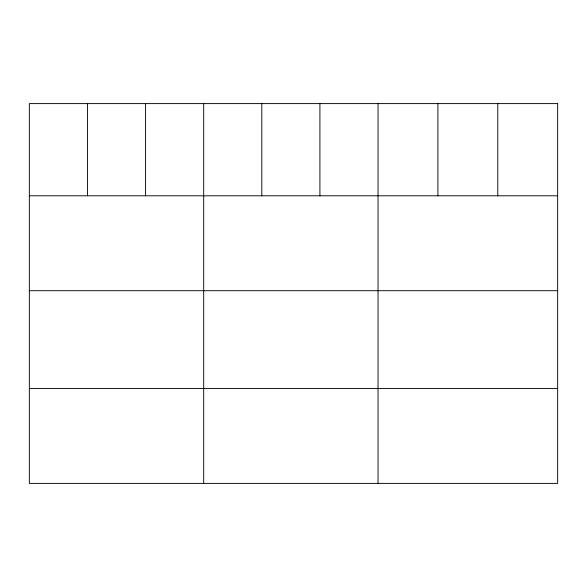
<?xml version="1.0" encoding="UTF-8"?>
<svg xmlns="http://www.w3.org/2000/svg" width="587" height="587" viewBox="0 0 587 587"><rect width="100%" height="100%" fill="white"/><g stroke="black" fill="none" stroke-linecap="round" stroke-linejoin="round"><path stroke-width="0.88" d="M29.35 195.794L557.65 195.794M29.35 290.704L557.65 290.704M29.35 388.484L557.65 388.484M497.776 103.605L497.776 195.794M437.902 103.605L437.902 195.794M378.028 103.605L378.028 483.394M319.915 103.605L319.915 195.794M261.802 103.605L261.802 195.794M203.689 103.605L203.689 483.394M145.576 103.605L145.576 195.794M87.463 103.605L87.463 195.794M557.65 103.605L29.35 103.605L29.35 483.394L557.65 483.394L557.65 103.605"/></g></svg>
